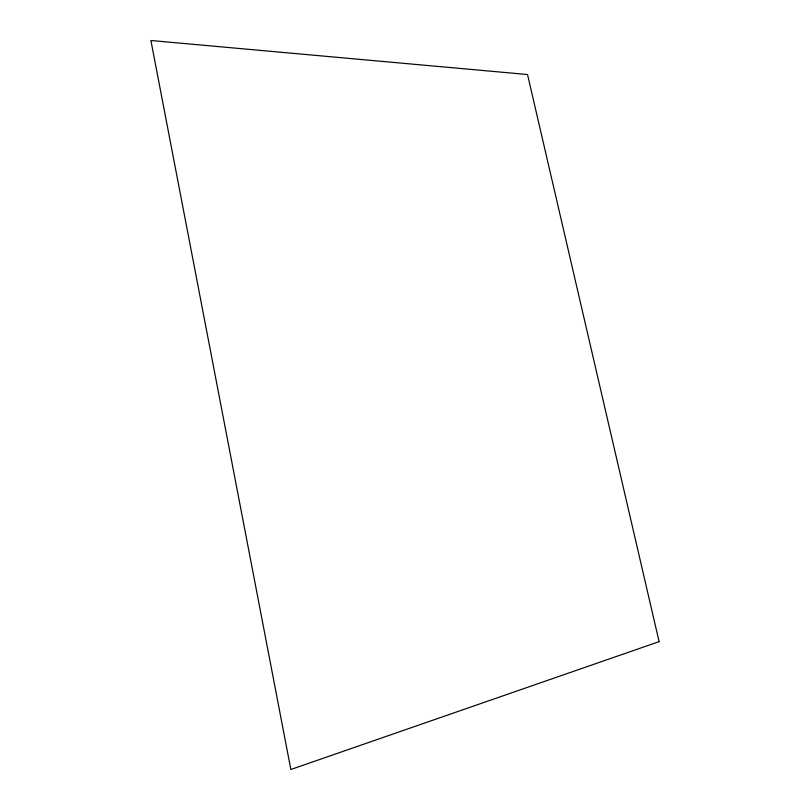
<?xml version="1.0" encoding="UTF-8"?>
<svg xmlns="http://www.w3.org/2000/svg" width="810" height="810" viewBox="0 0 810 810"><rect width="100%" height="100%" fill="white"/><g stroke="black" fill="none" stroke-linecap="round" stroke-linejoin="round"><path stroke-width="1.21" d="M659.097 641.641L290.851 769.5L150.903 40.5L527.533 74.53L659.097 641.641"/></g></svg>
